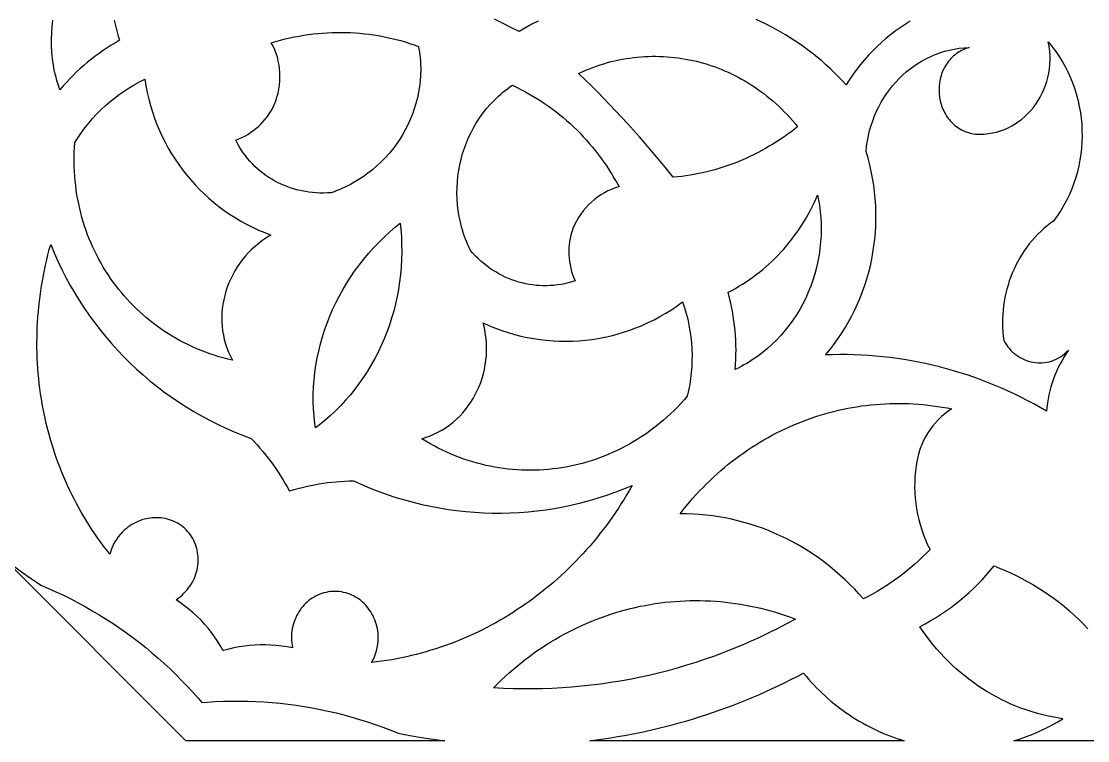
# Model space of a CAD drawing. Extents: x 1908 to 2928, y -299 to 721.
# Drawn here: x 2233.9 to 2323.4, y -198.6 to -138.2 of the extents above; entities that cross this region are included whole.
import ezdxf

# ---------------------------------------------------------------- set-up
doc = ezdxf.new("R2010")
doc.units = 0
doc.layers.add('BITMAP_LAYER', color=18, linetype='CONTINUOUS')

msp = doc.modelspace()

# ---------------------------------------------------------------- linework, layer by layer
at = {"layer": 'BITMAP_LAYER'}
for points in [[(2241.708, -138.077), (2241.783, -138.419), (2241.865, -138.758), (2241.955, -139.096), (2242.053, -139.432), (2242.158, -139.766), (2241.805, -139.971), (2241.457, -140.184), (2241.113, -140.404), (2240.775, -140.632), (2240.441, -140.868), (2240.113, -141.111), (2239.79, -141.361), (2239.473, -141.618), (2239.162, -141.882), (2238.856, -142.153), (2238.556, -142.43), (2238.262, -142.715), (2237.974, -143.006), (2237.693, -143.303), (2237.418, -143.607), (2237.149, -143.917), (2237.06, -143.658), (2236.976, -143.399), (2236.899, -143.138), (2236.828, -142.877), (2236.763, -142.614), (2236.704, -142.35), (2236.651, -142.086), (2236.605, -141.821), (2236.564, -141.556), (2236.529, -141.29), (2236.5, -141.023), (2236.477, -140.757), (2236.449, -140.223), (2236.444, -139.688), (2236.461, -139.155), (2236.502, -138.622), (2236.565, -138.092)], [(2277.297, -138.152), (2276.763, -138.429), (2276.235, -138.72), (2275.715, -139.026), (2275.018, -138.69), (2274.326, -138.346), (2273.637, -137.993)], [(2308.536, -138.172), (2308.115, -138.436), (2307.702, -138.714), (2307.297, -139.005), (2306.9, -139.31), (2306.512, -139.628), (2306.133, -139.959), (2305.762, -140.303), (2305.401, -140.659), (2305.05, -141.028), (2304.709, -141.41), (2304.379, -141.804), (2304.059, -142.209), (2303.751, -142.627), (2303.453, -143.056), (2303.168, -143.497), (2302.841, -143.146), (2302.509, -142.802), (2302.17, -142.467), (2301.825, -142.139), (2301.475, -141.82), (2301.119, -141.509), (2300.758, -141.205), (2300.391, -140.91), (2300.019, -140.623), (2299.642, -140.345), (2299.26, -140.075), (2298.873, -139.813), (2298.481, -139.56), (2298.085, -139.315), (2297.684, -139.08), (2297.279, -138.852), (2296.869, -138.634), (2296.456, -138.425), (2296.038, -138.224), (2295.617, -138.033)], [(2233.13, -183.803), (2233.926, -184.391), (2234.734, -184.963), (2235.554, -185.52), (2236.191, -185.792), (2236.821, -186.076), (2237.445, -186.372), (2238.061, -186.678), (2238.671, -186.996), (2239.273, -187.325), (2239.868, -187.665), (2240.456, -188.015), (2241.036, -188.377), (2241.609, -188.749), (2242.173, -189.131), (2242.73, -189.524), (2243.279, -189.928), (2243.82, -190.341), (2244.353, -190.765), (2244.877, -191.199), (2245.392, -191.642), (2245.899, -192.096), (2246.397, -192.559), (2246.887, -193.032), (2247.367, -193.514), (2247.838, -194.006), (2248.3, -194.507), (2248.752, -195.017), (2249.055, -195.372), (2249.519, -195.335), (2250.2, -195.294), (2250.881, -195.266), (2251.562, -195.252), (2252.242, -195.25), (2252.923, -195.262), (2253.602, -195.287), (2254.282, -195.324), (2254.96, -195.375), (2255.637, -195.439), (2256.313, -195.516), (2256.988, -195.606), (2257.661, -195.709), (2258.333, -195.825), (2259.003, -195.954), (2259.671, -196.096), (2260.337, -196.25), (2261, -196.418), (2261.661, -196.599), (2262.32, -196.792), (2262.976, -196.998), (2263.628, -197.217), (2264.278, -197.449), (2264.924, -197.694), (2265.567, -197.952), (2266.541, -198.138), (2267.517, -198.305), (2268.496, -198.452), (2269.476, -198.579), (2247.726, -198.579), (2232.347, -183.199)], [(2343.091, -198.579), (2317.255, -198.579), (2317.789, -198.412), (2318.319, -198.227), (2318.843, -198.024), (2319.362, -197.802), (2319.874, -197.562), (2320.379, -197.304), (2320.877, -197.029), (2321.368, -196.735), (2320.916, -196.666), (2320.467, -196.584), (2320.021, -196.49), (2319.579, -196.383), (2319.14, -196.265), (2318.705, -196.135), (2318.274, -195.994), (2317.847, -195.84), (2317.425, -195.676), (2317.007, -195.5), (2316.594, -195.312), (2316.186, -195.114), (2315.783, -194.905), (2315.385, -194.685), (2314.993, -194.454), (2314.606, -194.213), (2314.226, -193.961), (2313.851, -193.699), (2313.483, -193.426), (2313.121, -193.144), (2312.766, -192.851), (2312.418, -192.549), (2312.077, -192.237), (2311.743, -191.915), (2311.416, -191.584), (2311.098, -191.244), (2310.787, -190.894), (2310.484, -190.536), (2310.189, -190.168), (2309.902, -189.791), (2309.625, -189.406), (2309.356, -189.012), (2309.8, -188.775), (2310.237, -188.527), (2310.668, -188.267), (2311.092, -187.996), (2311.51, -187.713), (2311.92, -187.42), (2312.323, -187.115), (2312.719, -186.8), (2313.107, -186.474), (2313.487, -186.137), (2313.858, -185.79), (2314.222, -185.433), (2314.577, -185.066), (2314.924, -184.689), (2315.261, -184.303), (2315.59, -183.906), (2316.051, -184.087), (2316.514, -184.282), (2316.98, -184.491), (2317.446, -184.715), (2317.913, -184.952), (2318.377, -185.203), (2318.84, -185.468), (2319.299, -185.745), (2319.753, -186.035), (2320.201, -186.338), (2320.643, -186.653), (2321.077, -186.981), (2321.502, -187.32), (2321.917, -187.671), (2322.321, -188.033), (2322.713, -188.406), (2323.091, -188.79), (2323.455, -189.184)]]:
    msp.add_lwpolyline(points, dxfattribs=at)
for points in [[(2261.163, -139.115), (2261.554, -139.128), (2261.944, -139.15), (2262.333, -139.18), (2262.721, -139.217), (2263.108, -139.262), (2263.493, -139.316), (2263.877, -139.377), (2264.26, -139.446), (2264.641, -139.523), (2265.02, -139.608), (2265.397, -139.7), (2265.772, -139.801), (2266.145, -139.909), (2266.516, -140.026), (2266.884, -140.15), (2267.25, -140.282), (2267.295, -140.524), (2267.334, -140.767), (2267.367, -141.01), (2267.394, -141.253), (2267.415, -141.496), (2267.431, -141.738), (2267.443, -142.223), (2267.433, -142.705), (2267.4, -143.186), (2267.345, -143.663), (2267.268, -144.137), (2267.169, -144.606), (2267.05, -145.07), (2266.91, -145.528), (2266.749, -145.979), (2266.569, -146.423), (2266.37, -146.86), (2266.151, -147.288), (2265.915, -147.706), (2265.659, -148.115), (2265.387, -148.512), (2265.096, -148.899), (2264.789, -149.273), (2264.466, -149.635), (2264.126, -149.983), (2263.771, -150.317), (2263.401, -150.636), (2263.015, -150.939), (2262.615, -151.227), (2262.202, -151.497), (2261.774, -151.75), (2261.556, -151.87), (2261.334, -151.984), (2261.109, -152.095), (2260.88, -152.2), (2260.649, -152.3), (2260.415, -152.396), (2260.177, -152.486), (2259.937, -152.571), (2259.618, -152.592), (2259.301, -152.602), (2258.986, -152.599), (2258.673, -152.586), (2258.363, -152.561), (2258.056, -152.525), (2257.752, -152.478), (2257.451, -152.421), (2257.154, -152.352), (2256.861, -152.273), (2256.573, -152.184), (2256.288, -152.085), (2256.008, -151.975), (2255.733, -151.856), (2255.464, -151.726), (2255.199, -151.587), (2254.941, -151.438), (2254.688, -151.28), (2254.442, -151.113), (2254.202, -150.936), (2253.968, -150.751), (2253.742, -150.557), (2253.523, -150.354), (2253.311, -150.142), (2253.107, -149.922), (2252.911, -149.694), (2252.723, -149.457), (2252.544, -149.212), (2252.373, -148.96), (2252.211, -148.7), (2252.059, -148.432), (2251.916, -148.157), (2252.178, -148.054), (2252.435, -147.938), (2252.685, -147.81), (2252.928, -147.67), (2253.163, -147.518), (2253.391, -147.355), (2253.61, -147.181), (2253.821, -146.997), (2254.023, -146.803), (2254.215, -146.599), (2254.397, -146.385), (2254.568, -146.163), (2254.729, -145.932), (2254.879, -145.694), (2255.017, -145.447), (2255.143, -145.193), (2255.27, -144.865), (2255.378, -144.534), (2255.467, -144.199), (2255.536, -143.863), (2255.587, -143.526), (2255.618, -143.188), (2255.631, -142.851), (2255.624, -142.515), (2255.599, -142.181), (2255.555, -141.85), (2255.491, -141.523), (2255.409, -141.201), (2255.308, -140.884), (2255.189, -140.573), (2255.051, -140.269), (2254.894, -139.973), (2255.281, -139.86), (2255.67, -139.754), (2256.06, -139.657), (2256.451, -139.568), (2256.842, -139.486), (2257.234, -139.413), (2257.627, -139.347), (2258.02, -139.29), (2258.413, -139.24), (2258.807, -139.198), (2259.2, -139.165), (2259.593, -139.139), (2259.986, -139.121), (2260.379, -139.111), (2260.771, -139.109)], [(2320.307, -140.109), (2320.468, -140.31), (2320.776, -140.722), (2321.063, -141.144), (2321.331, -141.578), (2321.578, -142.021), (2321.805, -142.473), (2322.013, -142.933), (2322.2, -143.401), (2322.367, -143.875), (2322.514, -144.356), (2322.641, -144.841), (2322.748, -145.331), (2322.834, -145.825), (2322.9, -146.322), (2322.946, -146.821), (2322.972, -147.321), (2322.977, -147.823), (2322.962, -148.324), (2322.927, -148.824), (2322.872, -149.323), (2322.796, -149.82), (2322.699, -150.313), (2322.582, -150.803), (2322.445, -151.288), (2322.287, -151.768), (2322.109, -152.242), (2321.91, -152.709), (2321.69, -153.169), (2321.45, -153.62), (2321.19, -154.062), (2320.909, -154.495), (2320.76, -154.707), (2320.607, -154.916), (2320.317, -155.128), (2320.037, -155.35), (2319.765, -155.581), (2319.503, -155.822), (2319.25, -156.071), (2319.007, -156.329), (2318.773, -156.596), (2318.549, -156.87), (2318.334, -157.152), (2318.13, -157.441), (2317.936, -157.737), (2317.752, -158.04), (2317.578, -158.349), (2317.415, -158.664), (2317.263, -158.985), (2317.121, -159.311), (2316.99, -159.642), (2316.87, -159.978), (2316.761, -160.318), (2316.664, -160.663), (2316.577, -161.011), (2316.502, -161.362), (2316.439, -161.716), (2316.388, -162.074), (2316.348, -162.433), (2316.321, -162.795), (2316.305, -163.158), (2316.302, -163.523), (2316.311, -163.889), (2316.332, -164.256), (2316.366, -164.623), (2316.413, -164.99), (2316.514, -165.169), (2316.625, -165.34), (2316.744, -165.504), (2316.871, -165.659), (2317.006, -165.806), (2317.149, -165.944), (2317.298, -166.074), (2317.453, -166.194), (2317.615, -166.305), (2317.782, -166.407), (2317.953, -166.499), (2318.129, -166.581), (2318.309, -166.653), (2318.493, -166.714), (2318.679, -166.765), (2318.868, -166.804), (2319.059, -166.833), (2319.252, -166.85), (2319.446, -166.856), (2319.64, -166.85), (2319.835, -166.832), (2320.029, -166.802), (2320.222, -166.759), (2320.414, -166.704), (2320.605, -166.636), (2320.793, -166.554), (2320.979, -166.459), (2321.161, -166.351), (2321.34, -166.229), (2321.514, -166.093), (2321.684, -165.942), (2321.849, -165.777), (2321.656, -166.061), (2321.473, -166.351), (2321.299, -166.647), (2321.135, -166.949), (2320.981, -167.256), (2320.838, -167.569), (2320.705, -167.886), (2320.582, -168.209), (2320.469, -168.535), (2320.368, -168.866), (2320.277, -169.2), (2320.196, -169.538), (2320.127, -169.879), (2320.069, -170.222), (2320.021, -170.569), (2319.985, -170.917), (2319.452, -170.607), (2318.915, -170.307), (2318.373, -170.017), (2317.827, -169.738), (2317.278, -169.468), (2316.724, -169.209), (2316.167, -168.96), (2315.606, -168.722), (2315.042, -168.494), (2314.475, -168.276), (2313.904, -168.069), (2313.331, -167.873), (2312.755, -167.686), (2312.175, -167.511), (2311.594, -167.346), (2311.009, -167.191), (2310.423, -167.048), (2309.834, -166.915), (2309.242, -166.792), (2308.649, -166.681), (2308.054, -166.58), (2307.458, -166.49), (2306.86, -166.411), (2306.26, -166.342), (2305.659, -166.285), (2305.056, -166.239), (2304.453, -166.203), (2303.849, -166.179), (2303.243, -166.165), (2302.637, -166.163), (2302.031, -166.172), (2301.424, -166.192), (2301.788, -165.755), (2302.137, -165.307), (2302.47, -164.848), (2302.787, -164.38), (2303.088, -163.902), (2303.373, -163.415), (2303.642, -162.919), (2303.895, -162.416), (2304.131, -161.904), (2304.351, -161.386), (2304.554, -160.861), (2304.741, -160.329), (2304.911, -159.792), (2305.064, -159.25), (2305.2, -158.703), (2305.32, -158.151), (2305.422, -157.595), (2305.507, -157.036), (2305.575, -156.475), (2305.625, -155.91), (2305.658, -155.344), (2305.673, -154.776), (2305.671, -154.207), (2305.651, -153.637), (2305.613, -153.067), (2305.558, -152.498), (2305.484, -151.929), (2305.392, -151.361), (2305.282, -150.795), (2305.153, -150.232), (2305.006, -149.671), (2304.841, -149.113), (2304.888, -148.663), (2304.953, -148.22), (2305.037, -147.784), (2305.139, -147.356), (2305.259, -146.936), (2305.396, -146.524), (2305.55, -146.122), (2305.72, -145.729), (2305.905, -145.347), (2306.107, -144.974), (2306.323, -144.613), (2306.553, -144.263), (2306.798, -143.925), (2307.056, -143.599), (2307.327, -143.286), (2307.611, -142.987), (2307.907, -142.701), (2308.214, -142.429), (2308.533, -142.172), (2308.863, -141.93), (2309.203, -141.703), (2309.553, -141.493), (2309.912, -141.299), (2310.28, -141.122), (2310.657, -140.962), (2311.042, -140.82), (2311.434, -140.697), (2311.833, -140.593), (2312.24, -140.507), (2312.652, -140.442), (2313.07, -140.396), (2313.493, -140.372), (2313.325, -140.427), (2313.163, -140.489), (2313.007, -140.558), (2312.856, -140.632), (2312.712, -140.712), (2312.573, -140.798), (2312.44, -140.889), (2312.313, -140.985), (2312.192, -141.086), (2312.077, -141.192), (2311.967, -141.302), (2311.864, -141.416), (2311.766, -141.534), (2311.673, -141.656), (2311.587, -141.782), (2311.506, -141.911), (2311.431, -142.043), (2311.362, -142.178), (2311.298, -142.315), (2311.24, -142.455), (2311.187, -142.597), (2311.14, -142.741), (2311.099, -142.887), (2311.064, -143.035), (2311.033, -143.184), (2311.009, -143.333), (2310.976, -143.636), (2310.966, -143.94), (2310.977, -144.243), (2311.01, -144.545), (2311.065, -144.844), (2311.141, -145.137), (2311.188, -145.281), (2311.239, -145.423), (2311.296, -145.563), (2311.358, -145.7), (2311.425, -145.834), (2311.498, -145.966), (2311.575, -146.095), (2311.659, -146.22), (2311.747, -146.342), (2311.84, -146.459), (2311.939, -146.573), (2312.043, -146.683), (2312.152, -146.788), (2312.266, -146.889), (2312.385, -146.984), (2312.509, -147.075), (2312.638, -147.16), (2312.773, -147.239), (2312.912, -147.313), (2313.057, -147.381), (2313.206, -147.443), (2313.36, -147.498), (2313.52, -147.546), (2313.684, -147.588), (2313.854, -147.622), (2314.028, -147.649), (2314.395, -147.659), (2314.755, -147.645), (2315.11, -147.609), (2315.458, -147.551), (2315.798, -147.471), (2316.13, -147.372), (2316.454, -147.252), (2316.768, -147.114), (2317.073, -146.957), (2317.368, -146.782), (2317.652, -146.591), (2317.924, -146.384), (2318.185, -146.16), (2318.433, -145.923), (2318.668, -145.671), (2318.89, -145.405), (2319.098, -145.127), (2319.291, -144.837), (2319.468, -144.536), (2319.63, -144.224), (2319.776, -143.902), (2319.905, -143.571), (2320.016, -143.231), (2320.109, -142.884), (2320.184, -142.53), (2320.239, -142.169), (2320.275, -141.803), (2320.291, -141.431), (2320.286, -141.056), (2320.26, -140.677), (2320.211, -140.295), (2320.141, -139.91)], [(2287.508, -141.119), (2287.82, -141.132), (2288.131, -141.15), (2288.442, -141.176), (2288.752, -141.208), (2289.061, -141.246), (2289.369, -141.291), (2289.677, -141.343), (2289.983, -141.4), (2290.288, -141.465), (2290.592, -141.535), (2290.894, -141.612), (2291.195, -141.695), (2291.494, -141.785), (2291.792, -141.881), (2292.088, -141.983), (2292.383, -142.091), (2292.675, -142.205), (2292.965, -142.326), (2293.254, -142.453), (2293.54, -142.586), (2293.823, -142.725), (2294.105, -142.871), (2294.384, -143.022), (2294.66, -143.179), (2294.934, -143.343), (2295.205, -143.512), (2295.473, -143.688), (2295.738, -143.869), (2296, -144.057), (2296.26, -144.25), (2296.515, -144.449), (2296.768, -144.654), (2297.017, -144.865), (2297.263, -145.082), (2297.505, -145.305), (2297.744, -145.533), (2297.978, -145.767), (2298.209, -146.007), (2298.436, -146.253), (2298.659, -146.504), (2298.878, -146.761), (2299.092, -147.024), (2298.807, -147.25), (2298.518, -147.471), (2298.225, -147.686), (2297.93, -147.896), (2297.631, -148.099), (2297.329, -148.297), (2297.024, -148.489), (2296.717, -148.674), (2296.406, -148.854), (2296.093, -149.028), (2295.777, -149.196), (2295.458, -149.358), (2295.137, -149.513), (2294.813, -149.663), (2294.487, -149.806), (2294.159, -149.943), (2293.828, -150.074), (2293.496, -150.199), (2293.161, -150.317), (2292.824, -150.43), (2292.485, -150.535), (2292.145, -150.635), (2291.803, -150.728), (2291.459, -150.814), (2291.113, -150.894), (2290.766, -150.968), (2290.418, -151.035), (2290.068, -151.095), (2289.717, -151.149), (2289.365, -151.196), (2289.011, -151.237), (2288.657, -151.271), (2288.193, -150.693), (2287.724, -150.119), (2287.251, -149.549), (2286.773, -148.984), (2286.291, -148.423), (2285.805, -147.866), (2285.314, -147.314), (2284.819, -146.766), (2284.319, -146.223), (2283.815, -145.685), (2283.307, -145.151), (2282.794, -144.622), (2282.278, -144.097), (2281.757, -143.577), (2281.232, -143.062), (2280.702, -142.551), (2281.002, -142.413), (2281.304, -142.283), (2281.607, -142.159), (2281.911, -142.043), (2282.216, -141.934), (2282.523, -141.831), (2282.831, -141.735), (2283.139, -141.647), (2283.449, -141.565), (2283.759, -141.49), (2284.07, -141.422), (2284.381, -141.361), (2284.693, -141.307), (2285.006, -141.259), (2285.318, -141.218), (2285.631, -141.184), (2285.944, -141.156), (2286.257, -141.136), (2286.57, -141.122), (2286.883, -141.114), (2287.196, -141.113)], [(2244.371, -143.603), (2244.482, -144.16), (2244.612, -144.711), (2244.758, -145.254), (2244.922, -145.789), (2245.103, -146.316), (2245.301, -146.835), (2245.514, -147.345), (2245.744, -147.846), (2245.99, -148.337), (2246.251, -148.819), (2246.528, -149.291), (2246.819, -149.753), (2247.126, -150.203), (2247.447, -150.643), (2247.782, -151.072), (2248.131, -151.489), (2248.494, -151.894), (2248.871, -152.286), (2249.26, -152.666), (2249.663, -153.033), (2250.078, -153.387), (2250.506, -153.727), (2250.946, -154.054), (2251.398, -154.366), (2251.861, -154.664), (2252.336, -154.946), (2252.822, -155.214), (2253.319, -155.466), (2253.827, -155.702), (2254.344, -155.922), (2254.872, -156.126), (2254.525, -156.337), (2254.191, -156.562), (2253.871, -156.802), (2253.566, -157.054), (2253.275, -157.318), (2252.999, -157.595), (2252.738, -157.882), (2252.491, -158.18), (2252.26, -158.487), (2252.045, -158.803), (2251.845, -159.127), (2251.661, -159.459), (2251.493, -159.798), (2251.342, -160.143), (2251.207, -160.494), (2251.089, -160.849), (2250.988, -161.209), (2250.904, -161.572), (2250.837, -161.938), (2250.789, -162.306), (2250.757, -162.676), (2250.744, -163.046), (2250.749, -163.417), (2250.773, -163.787), (2250.815, -164.155), (2250.876, -164.522), (2250.956, -164.886), (2251.055, -165.246), (2251.174, -165.603), (2251.312, -165.955), (2251.471, -166.302), (2251.649, -166.642), (2251.258, -166.549), (2250.87, -166.447), (2250.487, -166.337), (2250.109, -166.219), (2249.735, -166.093), (2249.365, -165.959), (2249.001, -165.818), (2248.641, -165.669), (2248.285, -165.512), (2247.935, -165.348), (2247.59, -165.176), (2247.249, -164.997), (2246.914, -164.811), (2246.584, -164.618), (2246.26, -164.419), (2245.94, -164.212), (2245.626, -163.999), (2245.318, -163.779), (2245.015, -163.552), (2244.718, -163.32), (2244.427, -163.081), (2244.141, -162.835), (2243.861, -162.584), (2243.587, -162.327), (2243.32, -162.064), (2243.058, -161.795), (2242.803, -161.52), (2242.553, -161.24), (2242.311, -160.955), (2242.074, -160.664), (2241.844, -160.368), (2241.621, -160.067), (2241.404, -159.76), (2241.194, -159.449), (2240.991, -159.133), (2240.795, -158.813), (2240.606, -158.488), (2240.423, -158.158), (2240.248, -157.824), (2240.08, -157.486), (2239.919, -157.143), (2239.766, -156.796), (2239.62, -156.446), (2239.481, -156.092), (2239.35, -155.733), (2239.227, -155.372), (2239.112, -155.006), (2239.004, -154.638), (2238.904, -154.265), (2238.812, -153.89), (2238.728, -153.512), (2238.652, -153.13), (2238.584, -152.746), (2238.525, -152.359), (2238.474, -151.969), (2238.431, -151.577), (2238.397, -151.182), (2238.371, -150.784), (2238.354, -150.385), (2238.346, -149.983), (2238.346, -149.579), (2238.356, -149.173), (2238.374, -148.766), (2238.401, -148.356), (2238.671, -147.93), (2238.956, -147.514), (2239.255, -147.109), (2239.569, -146.716), (2239.896, -146.335), (2240.236, -145.967), (2240.589, -145.61), (2240.955, -145.267), (2241.333, -144.938), (2241.722, -144.622), (2242.122, -144.32), (2242.533, -144.033), (2242.955, -143.761), (2243.386, -143.505), (2243.827, -143.264), (2244.277, -143.039)], [(2275.495, -143.717), (2275.844, -143.889), (2276.188, -144.069), (2276.528, -144.256), (2276.865, -144.45), (2277.197, -144.651), (2277.525, -144.86), (2277.849, -145.074), (2278.168, -145.296), (2278.483, -145.525), (2278.793, -145.759), (2279.099, -146.001), (2279.4, -146.249), (2279.696, -146.503), (2279.987, -146.764), (2280.273, -147.03), (2280.554, -147.303), (2280.83, -147.582), (2281.1, -147.867), (2281.366, -148.157), (2281.625, -148.454), (2281.88, -148.756), (2282.128, -149.063), (2282.371, -149.376), (2282.608, -149.695), (2282.84, -150.019), (2283.065, -150.348), (2283.284, -150.682), (2283.497, -151.022), (2283.704, -151.366), (2283.905, -151.716), (2284.099, -152.07), (2283.779, -152.168), (2283.466, -152.285), (2283.162, -152.421), (2282.866, -152.574), (2282.58, -152.744), (2282.304, -152.93), (2282.039, -153.133), (2281.785, -153.351), (2281.543, -153.584), (2281.313, -153.831), (2281.096, -154.092), (2280.894, -154.366), (2280.705, -154.653), (2280.531, -154.953), (2280.373, -155.264), (2280.231, -155.585), (2280.141, -155.854), (2280.064, -156.126), (2280.001, -156.4), (2279.952, -156.677), (2279.916, -156.956), (2279.894, -157.235), (2279.885, -157.515), (2279.891, -157.795), (2279.909, -158.074), (2279.942, -158.353), (2279.987, -158.629), (2280.046, -158.903), (2280.119, -159.174), (2280.205, -159.441), (2280.305, -159.704), (2280.418, -159.963), (2280.122, -160.056), (2279.825, -160.138), (2279.527, -160.207), (2279.227, -160.265), (2278.928, -160.311), (2278.627, -160.346), (2278.327, -160.369), (2278.027, -160.38), (2277.728, -160.38), (2277.429, -160.368), (2277.132, -160.346), (2276.836, -160.312), (2276.541, -160.267), (2276.249, -160.211), (2275.958, -160.144), (2275.67, -160.066), (2275.385, -159.978), (2275.103, -159.879), (2274.824, -159.769), (2274.549, -159.648), (2274.277, -159.518), (2274.01, -159.376), (2273.747, -159.225), (2273.488, -159.063), (2273.235, -158.892), (2272.987, -158.71), (2272.745, -158.518), (2272.508, -158.316), (2272.277, -158.105), (2272.053, -157.884), (2271.835, -157.653), (2271.624, -157.412), (2271.515, -157.182), (2271.411, -156.951), (2271.312, -156.717), (2271.22, -156.483), (2271.133, -156.247), (2271.052, -156.01), (2270.976, -155.772), (2270.906, -155.532), (2270.783, -155.051), (2270.681, -154.568), (2270.602, -154.082), (2270.544, -153.595), (2270.507, -153.107), (2270.492, -152.62), (2270.498, -152.133), (2270.525, -151.649), (2270.573, -151.167), (2270.641, -150.689), (2270.729, -150.215), (2270.838, -149.745), (2270.966, -149.282), (2271.114, -148.825), (2271.282, -148.375), (2271.469, -147.934), (2271.674, -147.501), (2271.899, -147.078), (2272.143, -146.666), (2272.405, -146.264), (2272.685, -145.875), (2272.984, -145.499), (2273.3, -145.136), (2273.634, -144.787), (2273.986, -144.453), (2274.168, -144.293), (2274.355, -144.136), (2274.545, -143.983), (2274.741, -143.835), (2274.94, -143.691), (2275.144, -143.552)], [(2300.831, -153.05), (2300.881, -153.332), (2300.925, -153.614), (2300.963, -153.897), (2300.996, -154.178), (2301.022, -154.46), (2301.043, -154.741), (2301.058, -155.022), (2301.067, -155.303), (2301.07, -155.582), (2301.067, -155.862), (2301.059, -156.14), (2301.045, -156.417), (2301.026, -156.694), (2300.971, -157.243), (2300.894, -157.788), (2300.796, -158.328), (2300.676, -158.861), (2300.536, -159.387), (2300.375, -159.906), (2300.194, -160.417), (2299.993, -160.918), (2299.773, -161.41), (2299.533, -161.892), (2299.275, -162.362), (2298.998, -162.821), (2298.703, -163.267), (2298.39, -163.701), (2298.059, -164.12), (2297.711, -164.525), (2297.346, -164.915), (2296.965, -165.289), (2296.567, -165.647), (2296.362, -165.819), (2296.153, -165.987), (2295.941, -166.15), (2295.724, -166.309), (2295.504, -166.464), (2295.28, -166.613), (2295.052, -166.758), (2294.82, -166.898), (2294.585, -167.032), (2294.346, -167.162), (2294.104, -167.287), (2293.858, -167.406), (2293.887, -166.997), (2293.907, -166.588), (2293.918, -166.179), (2293.921, -165.769), (2293.914, -165.36), (2293.898, -164.952), (2293.873, -164.544), (2293.84, -164.137), (2293.797, -163.731), (2293.746, -163.326), (2293.685, -162.922), (2293.616, -162.52), (2293.538, -162.119), (2293.451, -161.721), (2293.355, -161.324), (2293.251, -160.929), (2293.561, -160.768), (2293.868, -160.599), (2294.17, -160.424), (2294.469, -160.242), (2294.763, -160.053), (2295.053, -159.858), (2295.338, -159.656), (2295.619, -159.448), (2295.895, -159.233), (2296.166, -159.013), (2296.433, -158.786), (2296.695, -158.553), (2296.952, -158.314), (2297.204, -158.069), (2297.45, -157.818), (2297.692, -157.562), (2297.928, -157.3), (2298.159, -157.033), (2298.384, -156.76), (2298.604, -156.482), (2298.818, -156.199), (2299.026, -155.911), (2299.228, -155.617), (2299.425, -155.319), (2299.616, -155.016), (2299.8, -154.708), (2299.978, -154.396), (2300.151, -154.079), (2300.316, -153.758), (2300.475, -153.432), (2300.628, -153.102), (2300.774, -152.768)], [(2265.773, -155.626), (2265.821, -156.268), (2265.847, -156.907), (2265.853, -157.545), (2265.839, -158.18), (2265.804, -158.811), (2265.749, -159.439), (2265.673, -160.063), (2265.578, -160.682), (2265.464, -161.296), (2265.33, -161.904), (2265.177, -162.506), (2265.005, -163.101), (2264.814, -163.688), (2264.605, -164.269), (2264.378, -164.84), (2264.132, -165.404), (2263.869, -165.957), (2263.588, -166.501), (2263.289, -167.035), (2262.973, -167.558), (2262.641, -168.07), (2262.291, -168.57), (2261.925, -169.058), (2261.542, -169.532), (2261.143, -169.994), (2260.729, -170.442), (2260.298, -170.875), (2259.852, -171.294), (2259.391, -171.697), (2258.914, -172.085), (2258.603, -172.319), (2258.55, -171.934), (2258.487, -171.323), (2258.446, -170.711), (2258.426, -170.1), (2258.428, -169.489), (2258.451, -168.879), (2258.496, -168.271), (2258.561, -167.664), (2258.647, -167.06), (2258.753, -166.46), (2258.88, -165.863), (2259.026, -165.269), (2259.193, -164.681), (2259.379, -164.097), (2259.584, -163.52), (2259.809, -162.948), (2260.052, -162.383), (2260.314, -161.825), (2260.595, -161.274), (2260.895, -160.732), (2261.212, -160.198), (2261.547, -159.673), (2261.9, -159.158), (2262.271, -158.654), (2262.659, -158.159), (2263.064, -157.676), (2263.485, -157.205), (2263.924, -156.746), (2264.379, -156.299), (2264.85, -155.866), (2265.338, -155.446), (2265.72, -155.137)], [(2236.672, -157.625), (2236.983, -158.323), (2237.312, -159.01), (2237.658, -159.687), (2238.02, -160.352), (2238.399, -161.006), (2238.794, -161.648), (2239.204, -162.278), (2239.631, -162.896), (2240.073, -163.502), (2240.53, -164.095), (2241.002, -164.675), (2241.489, -165.242), (2241.99, -165.796), (2242.506, -166.336), (2243.035, -166.862), (2243.578, -167.374), (2244.135, -167.871), (2244.705, -168.355), (2245.288, -168.823), (2245.883, -169.276), (2246.491, -169.714), (2247.111, -170.136), (2247.743, -170.543), (2248.387, -170.934), (2249.042, -171.308), (2249.708, -171.666), (2250.386, -172.007), (2251.074, -172.331), (2251.772, -172.637), (2252.481, -172.927), (2253.199, -173.198), (2253.454, -173.464), (2253.703, -173.734), (2253.946, -174.008), (2254.183, -174.286), (2254.414, -174.568), (2254.639, -174.853), (2254.859, -175.143), (2255.072, -175.436), (2255.279, -175.733), (2255.48, -176.033), (2255.676, -176.337), (2255.865, -176.643), (2256.048, -176.954), (2256.225, -177.267), (2256.396, -177.583), (2256.411, -177.612), (2256.442, -177.602), (2256.786, -177.499), (2257.133, -177.403), (2257.482, -177.313), (2257.833, -177.23), (2258.186, -177.154), (2258.54, -177.084), (2258.897, -177.02), (2259.255, -176.964), (2259.614, -176.914), (2259.976, -176.871), (2260.338, -176.836), (2260.703, -176.807), (2261.068, -176.785), (2261.435, -176.77), (2261.803, -176.762), (2262.503, -177.078), (2263.209, -177.375), (2263.92, -177.652), (2264.635, -177.909), (2265.355, -178.147), (2266.08, -178.365), (2266.808, -178.564), (2267.539, -178.743), (2268.273, -178.902), (2269.01, -179.042), (2269.75, -179.162), (2270.491, -179.263), (2271.235, -179.344), (2271.979, -179.405), (2272.725, -179.446), (2273.471, -179.468), (2274.217, -179.471), (2274.964, -179.453), (2275.709, -179.416), (2276.455, -179.36), (2277.199, -179.283), (2277.941, -179.187), (2278.682, -179.072), (2279.421, -178.936), (2280.157, -178.781), (2280.89, -178.606), (2281.62, -178.412), (2282.347, -178.198), (2283.069, -177.964), (2283.788, -177.71), (2284.502, -177.437), (2285.211, -177.143), (2284.988, -177.533), (2284.761, -177.919), (2284.528, -178.301), (2284.291, -178.678), (2284.049, -179.051), (2283.803, -179.419), (2283.551, -179.783), (2283.295, -180.143), (2283.035, -180.498), (2282.77, -180.849), (2282.5, -181.195), (2282.227, -181.536), (2281.948, -181.873), (2281.666, -182.205), (2281.379, -182.533), (2281.088, -182.855), (2280.793, -183.173), (2280.494, -183.486), (2280.191, -183.794), (2279.884, -184.098), (2279.573, -184.396), (2279.258, -184.69), (2278.94, -184.978), (2278.618, -185.261), (2278.292, -185.54), (2277.962, -185.813), (2277.629, -186.081), (2277.292, -186.343), (2276.952, -186.601), (2276.609, -186.853), (2276.262, -187.1), (2275.912, -187.342), (2275.559, -187.578), (2275.203, -187.809), (2274.843, -188.034), (2274.48, -188.254), (2274.115, -188.468), (2273.746, -188.676), (2273.375, -188.88), (2273.001, -189.077), (2272.624, -189.269), (2272.244, -189.454), (2271.862, -189.635), (2271.477, -189.809), (2271.089, -189.977), (2270.699, -190.14), (2270.307, -190.297), (2269.912, -190.447), (2269.515, -190.592), (2269.115, -190.731), (2268.714, -190.863), (2268.31, -190.99), (2267.904, -191.11), (2267.496, -191.224), (2267.086, -191.332), (2266.674, -191.434), (2266.261, -191.529), (2265.845, -191.618), (2265.428, -191.701), (2265.009, -191.777), (2264.588, -191.847), (2264.166, -191.91), (2263.742, -191.967), (2263.317, -192.017), (2263.446, -191.781), (2263.56, -191.536), (2263.656, -191.283), (2263.736, -191.024), (2263.799, -190.758), (2263.844, -190.488), (2263.872, -190.214), (2263.881, -189.938), (2263.876, -189.738), (2263.862, -189.54), (2263.839, -189.345), (2263.807, -189.154), (2263.766, -188.965), (2263.717, -188.781), (2263.659, -188.6), (2263.594, -188.423), (2263.521, -188.251), (2263.441, -188.083), (2263.353, -187.92), (2263.258, -187.762), (2263.156, -187.61), (2263.048, -187.463), (2262.934, -187.321), (2262.813, -187.186), (2262.686, -187.057), (2262.554, -186.935), (2262.416, -186.819), (2262.273, -186.711), (2262.125, -186.61), (2261.973, -186.516), (2261.816, -186.43), (2261.654, -186.352), (2261.489, -186.282), (2261.319, -186.221), (2261.146, -186.169), (2260.97, -186.125), (2260.79, -186.091), (2260.608, -186.066), (2260.423, -186.051), (2260.235, -186.046), (2260.047, -186.051), (2259.862, -186.066), (2259.68, -186.091), (2259.5, -186.125), (2259.324, -186.169), (2259.151, -186.221), (2258.981, -186.282), (2258.816, -186.352), (2258.654, -186.43), (2258.497, -186.516), (2258.345, -186.61), (2258.197, -186.711), (2258.054, -186.819), (2257.916, -186.935), (2257.784, -187.057), (2257.657, -187.186), (2257.536, -187.321), (2257.422, -187.463), (2257.314, -187.61), (2257.212, -187.762), (2257.117, -187.92), (2257.029, -188.083), (2256.949, -188.251), (2256.876, -188.423), (2256.81, -188.6), (2256.753, -188.781), (2256.704, -188.965), (2256.663, -189.154), (2256.631, -189.345), (2256.608, -189.54), (2256.594, -189.738), (2256.589, -189.938), (2256.595, -190.158), (2256.612, -190.374), (2256.64, -190.586), (2256.679, -190.794), (2256.227, -190.706), (2255.775, -190.636), (2255.323, -190.584), (2254.872, -190.55), (2254.421, -190.534), (2253.972, -190.535), (2253.525, -190.553), (2253.08, -190.589), (2252.637, -190.642), (2252.198, -190.711), (2251.761, -190.797), (2251.329, -190.9), (2250.9, -191.018), (2250.852, -191.034), (2250.828, -190.988), (2250.609, -190.601), (2250.376, -190.223), (2250.128, -189.854), (2249.866, -189.494), (2249.59, -189.144), (2249.301, -188.804), (2248.998, -188.474), (2248.681, -188.156), (2248.351, -187.849), (2248.008, -187.554), (2247.652, -187.271), (2247.283, -187.001), (2246.901, -186.744), (2247.075, -186.624), (2247.245, -186.494), (2247.41, -186.353), (2247.569, -186.202), (2247.707, -186.057), (2247.837, -185.907), (2247.959, -185.753), (2248.071, -185.595), (2248.176, -185.433), (2248.272, -185.268), (2248.359, -185.099), (2248.438, -184.928), (2248.508, -184.755), (2248.57, -184.579), (2248.623, -184.402), (2248.668, -184.223), (2248.704, -184.043), (2248.731, -183.863), (2248.75, -183.682), (2248.76, -183.501), (2248.762, -183.32), (2248.755, -183.14), (2248.739, -182.961), (2248.715, -182.783), (2248.682, -182.607), (2248.64, -182.433), (2248.59, -182.261), (2248.53, -182.092), (2248.463, -181.925), (2248.386, -181.762), (2248.301, -181.603), (2248.207, -181.447), (2248.104, -181.296), (2247.993, -181.15), (2247.872, -181.008), (2247.743, -180.872), (2247.607, -180.743), (2247.465, -180.623), (2247.319, -180.511), (2247.168, -180.408), (2247.012, -180.314), (2246.853, -180.229), (2246.69, -180.153), (2246.524, -180.085), (2246.354, -180.026), (2246.182, -179.975), (2246.008, -179.934), (2245.832, -179.901), (2245.654, -179.876), (2245.475, -179.861), (2245.295, -179.854), (2245.114, -179.855), (2244.933, -179.865), (2244.753, -179.884), (2244.572, -179.912), (2244.392, -179.948), (2244.214, -179.992), (2244.036, -180.045), (2243.861, -180.107), (2243.687, -180.177), (2243.516, -180.256), (2243.348, -180.344), (2243.182, -180.439), (2243.02, -180.544), (2242.862, -180.657), (2242.708, -180.778), (2242.558, -180.908), (2242.413, -181.046), (2242.225, -181.248), (2242.05, -181.461), (2241.891, -181.684), (2241.748, -181.916), (2241.621, -182.156), (2241.51, -182.403), (2241.417, -182.656), (2241.342, -182.915), (2241.077, -182.579), (2240.817, -182.239), (2240.563, -181.896), (2240.315, -181.549), (2240.073, -181.199), (2239.836, -180.845), (2239.605, -180.488), (2239.38, -180.128), (2239.161, -179.765), (2238.947, -179.399), (2238.739, -179.03), (2238.538, -178.658), (2238.341, -178.283), (2238.151, -177.905), (2237.967, -177.525), (2237.788, -177.141), (2237.616, -176.756), (2237.449, -176.367), (2237.288, -175.977), (2237.133, -175.583), (2236.985, -175.188), (2236.842, -174.79), (2236.705, -174.39), (2236.573, -173.988), (2236.448, -173.584), (2236.329, -173.178), (2236.216, -172.77), (2236.109, -172.36), (2236.008, -171.948), (2235.913, -171.534), (2235.825, -171.119), (2235.742, -170.703), (2235.665, -170.284), (2235.594, -169.864), (2235.53, -169.443), (2235.472, -169.021), (2235.419, -168.597), (2235.373, -168.172), (2235.333, -167.746), (2235.3, -167.319), (2235.272, -166.89), (2235.251, -166.461), (2235.236, -166.031), (2235.227, -165.6), (2235.224, -165.169), (2235.228, -164.736), (2235.238, -164.304), (2235.254, -163.87), (2235.277, -163.436), (2235.305, -163.002), (2235.341, -162.567), (2235.382, -162.132), (2235.43, -161.697), (2235.484, -161.262), (2235.544, -160.827), (2235.611, -160.391), (2235.685, -159.956), (2235.764, -159.521), (2235.851, -159.086), (2235.943, -158.651), (2236.042, -158.217), (2236.148, -157.783), (2236.26, -157.349), (2236.378, -156.916)], [(2289.597, -162.222), (2289.739, -162.705), (2289.862, -163.191), (2289.968, -163.681), (2290.056, -164.175), (2290.125, -164.671), (2290.177, -165.17), (2290.211, -165.67), (2290.227, -166.171), (2290.225, -166.673), (2290.205, -167.174), (2290.167, -167.675), (2290.11, -168.174), (2290.036, -168.672), (2289.943, -169.168), (2289.833, -169.66), (2289.563, -169.969), (2289.287, -170.27), (2289.007, -170.564), (2288.722, -170.849), (2288.432, -171.128), (2288.137, -171.398), (2287.838, -171.661), (2287.535, -171.916), (2287.227, -172.163), (2286.915, -172.403), (2286.599, -172.634), (2286.28, -172.858), (2285.956, -173.074), (2285.63, -173.283), (2285.299, -173.483), (2284.965, -173.675), (2284.628, -173.86), (2284.288, -174.037), (2283.945, -174.205), (2283.599, -174.366), (2283.251, -174.518), (2282.9, -174.663), (2282.546, -174.8), (2282.19, -174.928), (2281.832, -175.049), (2281.472, -175.161), (2281.11, -175.265), (2280.746, -175.361), (2280.381, -175.449), (2280.014, -175.529), (2279.645, -175.6), (2279.276, -175.664), (2278.905, -175.719), (2278.533, -175.765), (2278.16, -175.804), (2277.787, -175.834), (2277.412, -175.856), (2277.038, -175.869), (2276.662, -175.875), (2276.287, -175.871), (2275.912, -175.86), (2275.536, -175.84), (2275.161, -175.811), (2274.786, -175.774), (2274.411, -175.728), (2274.037, -175.674), (2273.663, -175.612), (2273.29, -175.541), (2272.918, -175.461), (2272.547, -175.373), (2272.178, -175.276), (2271.809, -175.17), (2271.442, -175.056), (2271.077, -174.933), (2270.713, -174.802), (2270.351, -174.661), (2269.991, -174.512), (2269.633, -174.354), (2269.277, -174.188), (2268.923, -174.012), (2268.572, -173.828), (2268.224, -173.635), (2267.878, -173.433), (2267.535, -173.222), (2267.902, -173.108), (2268.259, -172.975), (2268.606, -172.824), (2268.942, -172.655), (2269.267, -172.471), (2269.581, -172.27), (2269.884, -172.054), (2270.174, -171.823), (2270.452, -171.578), (2270.718, -171.32), (2270.97, -171.048), (2271.209, -170.765), (2271.435, -170.47), (2271.647, -170.164), (2271.844, -169.848), (2272.027, -169.522), (2272.195, -169.187), (2272.348, -168.844), (2272.485, -168.493), (2272.606, -168.135), (2272.71, -167.77), (2272.799, -167.399), (2272.87, -167.023), (2272.924, -166.643), (2272.96, -166.258), (2272.978, -165.87), (2272.978, -165.48), (2272.96, -165.087), (2272.922, -164.693), (2272.865, -164.297), (2272.789, -163.902), (2272.692, -163.507), (2273.209, -163.736), (2273.731, -163.947), (2274.257, -164.139), (2274.787, -164.312), (2275.319, -164.466), (2275.855, -164.602), (2276.393, -164.719), (2276.934, -164.818), (2277.475, -164.898), (2278.019, -164.96), (2278.562, -165.004), (2279.107, -165.029), (2279.651, -165.036), (2280.195, -165.024), (2280.738, -164.995), (2281.28, -164.947), (2281.82, -164.881), (2282.358, -164.797), (2282.893, -164.695), (2283.426, -164.575), (2283.955, -164.437), (2284.48, -164.281), (2285.002, -164.107), (2285.518, -163.915), (2286.03, -163.706), (2286.536, -163.478), (2287.037, -163.234), (2287.531, -162.971), (2288.019, -162.691), (2288.5, -162.393), (2288.973, -162.078), (2289.438, -161.745)], [(2308.036, -170.267), (2308.436, -170.279), (2308.836, -170.299), (2309.237, -170.326), (2309.638, -170.361), (2310.039, -170.402), (2310.44, -170.451), (2310.841, -170.508), (2311.242, -170.572), (2311.643, -170.643), (2312.044, -170.722), (2311.743, -170.922), (2311.456, -171.138), (2311.181, -171.37), (2310.921, -171.617), (2310.675, -171.879), (2310.443, -172.155), (2310.227, -172.443), (2310.026, -172.744), (2309.842, -173.056), (2309.674, -173.38), (2309.523, -173.713), (2309.39, -174.056), (2309.274, -174.407), (2309.177, -174.766), (2309.099, -175.132), (2309.041, -175.504), (2308.984, -175.957), (2308.945, -176.412), (2308.923, -176.866), (2308.919, -177.32), (2308.933, -177.773), (2308.964, -178.224), (2309.012, -178.674), (2309.078, -179.12), (2309.161, -179.564), (2309.26, -180.003), (2309.377, -180.438), (2309.511, -180.868), (2309.661, -181.293), (2309.828, -181.711), (2310.012, -182.123), (2310.212, -182.528), (2309.903, -182.844), (2309.587, -183.153), (2309.266, -183.455), (2308.94, -183.749), (2308.608, -184.036), (2308.27, -184.315), (2307.927, -184.587), (2307.579, -184.851), (2307.226, -185.107), (2306.867, -185.355), (2306.504, -185.595), (2306.137, -185.827), (2305.764, -186.051), (2305.387, -186.267), (2305.006, -186.474), (2304.62, -186.673), (2304.244, -186.249), (2303.859, -185.837), (2303.464, -185.437), (2303.061, -185.049), (2302.65, -184.673), (2302.23, -184.309), (2301.802, -183.957), (2301.366, -183.618), (2300.923, -183.292), (2300.472, -182.978), (2300.015, -182.678), (2299.55, -182.39), (2299.079, -182.115), (2298.602, -181.853), (2298.119, -181.605), (2297.63, -181.37), (2297.136, -181.149), (2296.636, -180.941), (2296.132, -180.747), (2295.622, -180.567), (2295.109, -180.401), (2294.59, -180.249), (2294.068, -180.111), (2293.542, -179.988), (2293.013, -179.879), (2292.48, -179.785), (2291.945, -179.705), (2291.406, -179.64), (2290.865, -179.59), (2290.322, -179.555), (2289.777, -179.536), (2289.23, -179.531), (2289.491, -179.197), (2289.756, -178.868), (2290.026, -178.545), (2290.3, -178.228), (2290.579, -177.916), (2290.862, -177.61), (2291.15, -177.31), (2291.441, -177.016), (2291.737, -176.727), (2292.037, -176.444), (2292.341, -176.168), (2292.649, -175.897), (2292.96, -175.632), (2293.276, -175.373), (2293.595, -175.12), (2293.917, -174.873), (2294.243, -174.632), (2294.573, -174.397), (2294.905, -174.169), (2295.241, -173.946), (2295.581, -173.73), (2295.923, -173.52), (2296.268, -173.316), (2296.617, -173.118), (2296.968, -172.927), (2297.322, -172.742), (2297.678, -172.564), (2298.037, -172.392), (2298.399, -172.226), (2298.763, -172.067), (2299.13, -171.914), (2299.499, -171.768), (2299.87, -171.629), (2300.243, -171.496), (2300.618, -171.369), (2300.996, -171.249), (2301.375, -171.136), (2301.756, -171.03), (2302.139, -170.931), (2302.523, -170.838), (2302.909, -170.752), (2303.297, -170.673), (2303.686, -170.6), (2304.076, -170.535), (2304.468, -170.476), (2304.861, -170.425), (2305.254, -170.38), (2305.649, -170.343), (2306.045, -170.312), (2306.442, -170.289), (2306.84, -170.273), (2307.238, -170.264), (2307.637, -170.262)], [(2290.915, -186.815), (2291.339, -186.825), (2291.763, -186.843), (2292.187, -186.869), (2292.612, -186.903), (2293.036, -186.945), (2293.46, -186.994), (2293.883, -187.052), (2294.306, -187.117), (2294.729, -187.191), (2295.151, -187.273), (2295.572, -187.362), (2295.993, -187.46), (2296.413, -187.566), (2296.832, -187.68), (2297.25, -187.802), (2297.666, -187.932), (2298.082, -188.07), (2298.496, -188.217), (2298.908, -188.372), (2298.174, -188.772), (2297.434, -189.158), (2296.689, -189.53), (2295.939, -189.889), (2295.184, -190.233), (2294.425, -190.564), (2293.66, -190.88), (2292.892, -191.183), (2292.119, -191.471), (2291.342, -191.746), (2290.561, -192.006), (2289.776, -192.252), (2288.988, -192.484), (2288.196, -192.702), (2287.402, -192.905), (2286.604, -193.094), (2285.803, -193.269), (2285, -193.429), (2284.194, -193.575), (2283.385, -193.706), (2282.575, -193.823), (2281.762, -193.925), (2280.948, -194.013), (2280.132, -194.086), (2279.315, -194.145), (2278.496, -194.188), (2277.676, -194.217), (2276.855, -194.231), (2276.033, -194.23), (2275.211, -194.215), (2274.388, -194.184), (2273.565, -194.139), (2273.882, -193.818), (2274.205, -193.504), (2274.531, -193.196), (2274.862, -192.896), (2275.196, -192.603), (2275.535, -192.316), (2275.878, -192.037), (2276.225, -191.765), (2276.576, -191.499), (2276.93, -191.241), (2277.288, -190.99), (2277.649, -190.746), (2278.014, -190.509), (2278.382, -190.279), (2278.753, -190.056), (2279.127, -189.841), (2279.505, -189.633), (2279.885, -189.432), (2280.268, -189.238), (2280.654, -189.051), (2281.043, -188.872), (2281.434, -188.7), (2281.827, -188.536), (2282.223, -188.378), (2282.622, -188.229), (2283.022, -188.086), (2283.424, -187.951), (2283.829, -187.824), (2284.235, -187.703), (2284.643, -187.591), (2285.053, -187.486), (2285.464, -187.388), (2285.877, -187.298), (2286.292, -187.216), (2286.707, -187.141), (2287.124, -187.074), (2287.542, -187.014), (2287.961, -186.962), (2288.381, -186.918), (2288.802, -186.881), (2289.224, -186.853), (2289.646, -186.832), (2290.069, -186.818), (2290.492, -186.813)], [(2299.799, -193.161), (2300.016, -193.412), (2300.237, -193.659), (2300.462, -193.901), (2300.691, -194.138), (2300.924, -194.37), (2301.16, -194.597), (2301.4, -194.82), (2301.643, -195.037), (2301.89, -195.249), (2302.14, -195.457), (2302.393, -195.659), (2302.65, -195.856), (2302.909, -196.048), (2303.172, -196.235), (2303.438, -196.417), (2303.707, -196.593), (2303.978, -196.764), (2304.253, -196.93), (2304.53, -197.09), (2304.81, -197.245), (2305.092, -197.394), (2305.377, -197.538), (2305.664, -197.676), (2305.954, -197.809), (2306.246, -197.936), (2306.54, -198.057), (2306.836, -198.173), (2307.135, -198.283), (2307.435, -198.388), (2307.737, -198.486), (2308.042, -198.579), (2281.633, -198.579), (2282.217, -198.505), (2282.801, -198.424), (2283.383, -198.336), (2283.965, -198.242), (2284.545, -198.14), (2285.124, -198.032), (2285.701, -197.918), (2286.278, -197.796), (2286.853, -197.668), (2287.426, -197.533), (2287.999, -197.392), (2288.569, -197.244), (2289.138, -197.089), (2289.706, -196.927), (2290.272, -196.759), (2290.836, -196.585), (2291.398, -196.403), (2291.958, -196.216), (2292.517, -196.021), (2293.074, -195.82), (2293.628, -195.613), (2294.181, -195.399), (2294.732, -195.178), (2295.28, -194.952), (2295.827, -194.718), (2296.371, -194.478), (2296.913, -194.232), (2297.452, -193.979), (2297.989, -193.72), (2298.524, -193.455), (2299.056, -193.183), (2299.586, -192.904)]]:
    msp.add_lwpolyline(points, close=True, dxfattribs=at)

doc.saveas('drawing.dxf')
